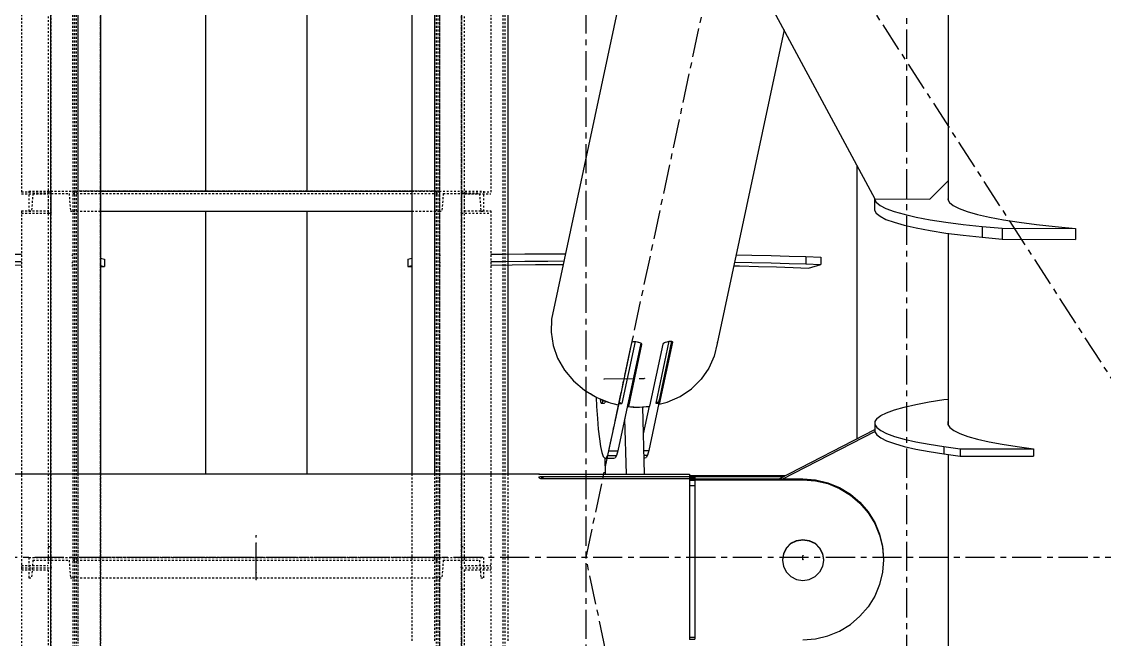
# Model space of a CAD drawing. Header units: millimetres. Extents: x 5143 to 30813, y 232 to 21408.
# Drawn here: x 23101 to 23396.4, y 6698 to 6866.5 of the extents above; entities that cross this region are included whole.
import ezdxf

# ---------------------------------------------------------------- set-up
doc = ezdxf.new("R2010")
doc.units = ezdxf.units.MM
doc.header["$LTSCALE"] = 0.25
for name, pattern in [('CENTER', [50.8, 31.75, -6.35, 6.35, -6.35]), ('XKITLINE00', [0]), ('XKITLINE02', [4, 2, -2]), ('XKITLINE03', [6, 3, -1, 1, -1])]:
    doc.linetypes.add(name, pattern=pattern)

msp = doc.modelspace()

# ---------------------------------------------------------------- linework, layer by layer
at = {"color": 8, "linetype": 'CENTER'}
for p, q in [((23255, 6431.43), (23255, 8100.54)), ((23430, 6720.27), (22900, 7540.27)), ((23255, 6720.27), (23430, 7540.27)), ((23342.5, 6310.27), (23342.5, 7130.27)), ((23259.95, 6769.03), (23270.89, 6769.17)), ((23164.99, 6716.26), (23164.99, 6726.25)), ((23165, 6714.3), (23165, 6724.29)), ((23430, 6720.27), (22900, 6720.27)), ((23430, 5900.27), (23255, 6720.27)), ((23314.2, 6719.7), (23314.2, 6720.85))]:
    msp.add_line(p, q, dxfattribs=at)
at = {"color": 1, "linetype": 'XKITLINE03'}
for p, q in [((23109.01, 6234.33), (23109.01, 7919.31)), ((23122.51, 6234.33), (23122.51, 7919.31)), ((23214.99, 7919.31), (23214.99, 6234.33)), ((23220.98, 6234.33), (23220.99, 7919.31)), ((23109.01, 6820.07), (23109.01, 6917.52)), ((23220.99, 6917.52), (23220.99, 6820.07)), ((23214.99, 6820.27), (23115.01, 6820.27)), ((23115.01, 6820.27), (23115.01, 6820.27)), ((23214.99, 6820.27), (23214.99, 6820.27)), ((23109.01, 6717.52), (23109.01, 6814.26)), ((23220.99, 6814.26), (23220.99, 6717.52)), ((23214.99, 6720.27), (23115.01, 6720.27)), ((23115.01, 6720.27), (23115.01, 6720.27)), ((23214.99, 6720.27), (23214.99, 6720.27)), ((23109.01, 6620.07), (23109.01, 6717.52)), ((23220.99, 6717.52), (23220.99, 6620.07))]:
    msp.add_line(p, q, dxfattribs=at)
at = {"color": 3, "linetype": 'XKITLINE02'}
for p, q in [((23114.92, 7919.31), (23114.93, 6234.33)), ((23115.01, 7919.31), (23115.01, 6234.33)), ((23115.46, 7919.31), (23115.46, 6234.33)), ((23115.86, 7919.31), (23115.86, 6234.33)), ((23116.31, 7919.31), (23116.31, 6234.33)), ((23122.51, 7919.31), (23122.51, 6234.33)), ((23214.14, 7919.31), (23214.14, 6234.33)), ((23214.54, 7919.31), (23214.53, 6234.33)), ((23214.99, 7919.31), (23214.99, 6234.33)), ((23215.07, 7919.31), (23215.06, 6234.33)), ((23232.3, 7919.31), (23232.3, 6234.33)), ((23232.84, 7919.31), (23232.83, 6234.33)), ((23101.01, 6917.52), (23101.01, 6819.49)), ((23108.21, 6916.94), (23108.21, 6814.27)), ((23109.01, 6917.52), (23109.01, 6814.27)), ((23220.99, 6917.52), (23220.99, 6814.27)), ((23221.79, 6916.94), (23221.79, 6814.27)), ((23228.99, 6917.52), (23228.99, 6819.49)), ((23101.01, 6820.07), (23109.01, 6820.07)), ((23101.01, 6819.49), (23108.21, 6819.49)), ((23103.01, 6820.27), (23103.01, 6814.77)), ((23103.01, 6820.27), (23115.01, 6820.27)), ((23103.01, 6820.27), (23103.01, 6814.77)), ((23104.07, 6819.57), (23103.69, 6814.77)), ((23104.07, 6819.57), (23103.69, 6814.77)), ((23104.07, 6819.57), (23113.94, 6819.57)), ((23108.21, 6820.09), (23108.21, 6718.11)), ((23108.21, 6820.09), (23109.01, 6820.09)), ((23109.01, 6820.09), (23109.01, 6717.52)), ((23113.94, 6819.57), (23114.33, 6814.77)), ((23113.94, 6819.57), (23114.33, 6814.77)), ((23115.01, 6820.27), (23115.01, 6814.77)), ((23115.01, 6820.27), (23122.51, 6820.27)), ((23115.01, 6820.27), (23115.01, 6814.77)), ((23115.01, 6820.27), (23115.01, 6814.77)), ((23115.01, 6819.57), (23214.99, 6819.57)), ((23207.49, 6820.27), (23214.99, 6820.27)), ((23214.99, 6820.27), (23214.99, 6814.77)), ((23214.99, 6820.27), (23214.99, 6814.77)), ((23214.99, 6820.27), (23226.99, 6820.27)), ((23214.99, 6820.27), (23214.99, 6814.77)), ((23216.05, 6819.57), (23215.67, 6814.77)), ((23216.05, 6819.57), (23215.67, 6814.77)), ((23216.05, 6819.57), (23225.92, 6819.57)), ((23220.99, 6820.09), (23220.99, 6717.52)), ((23220.99, 6820.09), (23221.79, 6820.09)), ((23220.99, 6820.07), (23228.99, 6820.07)), ((23221.79, 6820.09), (23221.79, 6718.11)), ((23221.79, 6819.49), (23228.99, 6819.49)), ((23225.92, 6819.57), (23226.31, 6814.77)), ((23225.92, 6819.57), (23226.31, 6814.77)), ((23226.99, 6820.27), (23226.99, 6814.77)), ((23226.99, 6820.27), (23226.99, 6814.77)), ((23101.01, 6814.84), (23101.01, 6717.52)), ((23101.01, 6814.84), (23108.21, 6814.84)), ((23101.01, 6814.26), (23109.01, 6814.26)), ((23103.01, 6814.77), (23103.69, 6814.77)), ((23108.21, 6814.27), (23109.01, 6814.27)), ((23114.33, 6814.77), (23115.01, 6814.77)), ((23115.01, 6814.77), (23122.51, 6814.77)), ((23207.49, 6814.77), (23214.99, 6814.77)), ((23214.99, 6814.77), (23215.67, 6814.77)), ((23220.99, 6814.27), (23221.79, 6814.27)), ((23220.99, 6814.26), (23228.99, 6814.26)), ((23221.79, 6814.84), (23228.99, 6814.84)), ((23226.31, 6814.77), (23226.99, 6814.77)), ((23228.99, 6814.84), (23228.99, 6717.52)), ((23116.31, 6743.1), (23116.31, 6697.45)), ((23122.51, 6743.1), (23122.51, 6697.45)), ((23207.49, 6743.1), (23207.49, 6697.45)), ((23213.68, 6743.1), (23213.68, 6697.45)), ((23220.99, 6743.1), (23220.99, 6717.52)), ((23233.68, 6743.1), (23233.68, 6697.45)), ((23108.21, 6723.35), (23109.01, 6723.35)), ((23220.99, 6723.35), (23221.79, 6723.35)), ((23101.01, 6718.11), (23108.21, 6718.11)), ((23103.01, 6720.27), (23103.01, 6714.77)), ((23103.01, 6720.27), (23115.01, 6720.27)), ((23103.01, 6720.27), (23103.01, 6714.77)), ((23104.07, 6719.57), (23103.69, 6714.77)), ((23104.07, 6719.57), (23103.69, 6714.77)), ((23104.07, 6719.57), (23113.94, 6719.57)), ((23113.94, 6719.57), (23114.33, 6714.77)), ((23113.94, 6719.57), (23114.33, 6714.77)), ((23115.01, 6720.27), (23214.99, 6720.27)), ((23115.01, 6720.27), (23115.01, 6714.77)), ((23115.01, 6720.27), (23115.01, 6714.77)), ((23115.01, 6720.27), (23115.01, 6714.77)), ((23115.01, 6719.57), (23214.99, 6719.57)), ((23214.99, 6720.27), (23214.99, 6714.77)), ((23214.99, 6720.27), (23214.99, 6714.77)), ((23214.99, 6720.27), (23226.99, 6720.27)), ((23214.99, 6720.27), (23214.99, 6714.77)), ((23216.05, 6719.57), (23215.67, 6714.77)), ((23216.05, 6719.57), (23215.67, 6714.77)), ((23216.05, 6719.57), (23225.92, 6719.57)), ((23221.79, 6718.11), (23228.99, 6718.11)), ((23225.92, 6719.57), (23226.31, 6714.77)), ((23225.92, 6719.57), (23226.31, 6714.77)), ((23226.99, 6720.27), (23226.99, 6714.77)), ((23226.99, 6720.27), (23226.99, 6714.77)), ((23101.01, 6717.52), (23101.01, 6619.49)), ((23101.01, 6717.52), (23109.01, 6717.52)), ((23101.01, 6717.52), (23109.01, 6717.52)), ((23101.01, 6716.94), (23108.21, 6716.94)), ((23108.21, 6716.94), (23108.21, 6614.27)), ((23109.01, 6717.52), (23109.01, 6614.27)), ((23220.99, 6717.52), (23220.99, 6614.27)), ((23220.99, 6717.52), (23228.99, 6717.52)), ((23220.99, 6717.52), (23228.99, 6717.52)), ((23221.79, 6716.94), (23221.79, 6614.27)), ((23221.79, 6716.94), (23228.99, 6716.94)), ((23228.99, 6717.52), (23228.99, 6619.49)), ((23103.01, 6714.77), (23103.69, 6714.77)), ((23114.33, 6714.77), (23115.01, 6714.77)), ((23115.01, 6714.77), (23214.99, 6714.77)), ((23214.99, 6714.77), (23215.67, 6714.77)), ((23226.31, 6714.77), (23226.99, 6714.77)), ((23108.21, 6711.72), (23109.01, 6711.72)), ((23220.99, 6711.72), (23221.79, 6711.72)), ((23220.99, 6699.41), (23220.99, 6620.07))]:
    msp.add_line(p, q, dxfattribs=at)
at = {"color": 7, "linetype": 'XKITLINE00'}
for p, q in [((23116.31, 7163.51), (23116.31, 6743.1)), ((23122.51, 7153.92), (23122.51, 6743.1)), ((23207.49, 7022.44), (23207.49, 6743.1)), ((23213.68, 7012.85), (23213.68, 6743.1)), ((23233.68, 6981.91), (23233.68, 6743.1)), ((23122.51, 6820.27), (23207.49, 6820.27)), ((23122.51, 6814.77), (23207.49, 6814.77))]:
    msp.add_line(p, q, dxfattribs=at)
at = {"color": 8, "linetype": 'XKITLINE00'}
for p, q in [((23274.16, 6919.28), (23245.58, 6785.35)), ((23353.77, 6915.88), (23353.77, 6823.03)), ((23353.8, 6915.87), (23353.8, 6817.9)), ((23151.2, 6914.77), (23151.2, 6820.27)), ((23178.8, 6914.77), (23178.8, 6820.27)), ((23301.84, 6877.68), (23333.77, 6818.13)), ((23309.03, 6864.27), (23290.78, 6778.73)), ((23328.92, 6827.18), (23328.92, 6752.73)), ((23348.77, 6818.08), (23353.77, 6823.03)), ((23353.8, 6823.18), (23353.77, 6823.03)), ((23333.75, 6818.16), (23333.74, 6818.08)), ((23333.74, 6818.08), (23334.18, 6817.22)), ((23333.74, 6818.08), (23333.74, 6815.1)), ((23333.77, 6818.13), (23348.77, 6818.08)), ((23334.18, 6817.22), (23335.22, 6816.37)), ((23335.22, 6816.37), (23336.84, 6815.54)), ((23336.84, 6815.54), (23339.04, 6814.72)), ((23353.78, 6818.27), (23353.73, 6818.02)), ((23353.73, 6818.02), (23354.17, 6817.16)), ((23354.17, 6817.16), (23355.21, 6816.31)), ((23355.21, 6816.31), (23356.84, 6815.48)), ((23356.84, 6815.48), (23359.04, 6814.66)), ((23151.2, 6814.77), (23151.2, 6743.1)), ((23178.8, 6814.77), (23178.8, 6743.1)), ((23333.74, 6815.1), (23334.18, 6814.25)), ((23334.18, 6814.25), (23335.22, 6813.4)), ((23335.22, 6813.4), (23336.84, 6812.56)), ((23336.84, 6812.56), (23339.04, 6811.75)), ((23339.04, 6814.72), (23341.8, 6813.94)), ((23341.8, 6813.94), (23345.09, 6813.18)), ((23345.09, 6813.18), (23348.89, 6812.47)), ((23348.89, 6812.47), (23353.18, 6811.81)), ((23359.04, 6814.66), (23361.79, 6813.88)), ((23361.79, 6813.88), (23365.09, 6813.12)), ((23365.09, 6813.12), (23368.89, 6812.41)), ((23339.04, 6811.75), (23341.8, 6810.96)), ((23341.8, 6810.96), (23345.09, 6810.21)), ((23345.09, 6810.21), (23348.89, 6809.5)), ((23348.89, 6809.5), (23353.18, 6808.83)), ((23353.18, 6811.81), (23357.91, 6811.19)), ((23357.91, 6811.19), (23363.05, 6810.63)), ((23363.05, 6810.63), (23368.56, 6810.13)), ((23363.05, 6810.63), (23363.05, 6807.66)), ((23368.56, 6810.13), (23388.55, 6810.07)), ((23368.56, 6810.13), (23368.56, 6807.16)), ((23368.89, 6812.41), (23373.17, 6811.75)), ((23373.17, 6811.75), (23377.9, 6811.13)), ((23377.9, 6811.13), (23383.04, 6810.57)), ((23383.04, 6810.57), (23388.55, 6810.07)), ((23388.55, 6810.07), (23388.55, 6807.1)), ((23353.18, 6808.83), (23357.91, 6808.22)), ((23353.8, 6808.75), (23353.8, 6756.52)), ((23357.91, 6808.22), (23363.05, 6807.66)), ((23363.05, 6807.66), (23368.56, 6807.16)), ((23368.56, 6807.16), (23388.55, 6807.1)), ((23097.86, 6803.06), (23101.01, 6803.02)), ((23097.86, 6801.06), (23101.01, 6801.02)), ((23114.72, 6802.78), (23115.01, 6802.77)), ((23114.72, 6800.78), (23115.01, 6800.77)), ((23122.51, 6801.98), (23123.6, 6801.67)), ((23123.6, 6801.67), (23123.6, 6799.67)), ((23206.39, 6801.67), (23207.49, 6801.98)), ((23206.39, 6801.67), (23206.39, 6799.67)), ((23214.99, 6802.77), (23215.27, 6802.78)), ((23214.99, 6800.77), (23215.27, 6800.78)), ((23228.99, 6803.02), (23232.13, 6803.06)), ((23228.99, 6801.02), (23232.13, 6801.06)), ((23232.13, 6803.06), (23238.29, 6803.13)), ((23232.13, 6801.06), (23238.29, 6801.13)), ((23238.29, 6803.13), (23244.59, 6803.17)), ((23238.29, 6801.13), (23244.59, 6801.18)), ((23244.59, 6803.17), (23249.39, 6803.2)), ((23244.59, 6801.18), (23248.96, 6801.2)), ((23295.44, 6800.9), (23300.26, 6800.81)), ((23295.87, 6802.89), (23300.26, 6802.81)), ((23300.26, 6802.81), (23305.51, 6802.68)), ((23300.26, 6800.81), (23305.51, 6800.69)), ((23305.51, 6802.68), (23310.42, 6802.55)), ((23305.51, 6800.69), (23310.42, 6800.55)), ((23310.42, 6802.55), (23314.96, 6802.4)), ((23314.96, 6802.4), (23314.96, 6800.4)), ((23314.96, 6802.4), (23319.09, 6802.24)), ((23319.09, 6802.24), (23319.09, 6800.24)), ((23095.12, 6800.16), (23101.01, 6800.09)), ((23114.72, 6799.88), (23115.01, 6799.87)), ((23122.51, 6799.98), (23123.6, 6799.67)), ((23122.51, 6799.7), (23123.6, 6799.67)), ((23206.39, 6799.67), (23207.49, 6799.98)), ((23206.39, 6799.67), (23207.49, 6799.7)), ((23214.99, 6799.87), (23215.27, 6799.88)), ((23228.99, 6800.09), (23234.87, 6800.16)), ((23234.87, 6800.16), (23241.17, 6800.2)), ((23241.17, 6800.2), (23247.57, 6800.23)), ((23247.57, 6800.23), (23248.76, 6800.23)), ((23295.22, 6799.87), (23296.84, 6799.84)), ((23296.84, 6799.84), (23302.09, 6799.71)), ((23302.09, 6799.71), (23307, 6799.58)), ((23307, 6799.58), (23311.54, 6799.43)), ((23310.42, 6800.55), (23314.96, 6800.4)), ((23311.54, 6799.43), (23315.67, 6799.26)), ((23314.96, 6800.4), (23319.09, 6800.24)), ((23315.67, 6799.26), (23319.09, 6800.24)), ((23245.58, 6785.35), (23245.46, 6781.75)), ((23245.46, 6781.75), (23246.02, 6778.16)), ((23246.02, 6778.16), (23247.26, 6774.69)), ((23269.93, 6778.82), (23263.65, 6749.4)), ((23267.45, 6778.89), (23263.85, 6761.98)), ((23268.38, 6779.22), (23264.78, 6762.32)), ((23269.97, 6778.79), (23266.5, 6762.53)), ((23270.17, 6778.44), (23266.56, 6761.53)), ((23267.53, 6779.02), (23267.45, 6778.89)), ((23267.53, 6779.02), (23267.7, 6779.13)), ((23267.7, 6779.13), (23267.94, 6779.2)), ((23267.94, 6779.2), (23268.24, 6779.23)), ((23268.24, 6779.23), (23268.58, 6779.21)), ((23268.58, 6779.21), (23268.94, 6779.15)), ((23268.94, 6779.15), (23269.22, 6779.07)), ((23269.22, 6779.07), (23269.29, 6779.06)), ((23269.29, 6779.06), (23269.6, 6778.98)), ((23269.6, 6778.98), (23269.86, 6778.87)), ((23269.86, 6778.87), (23270.05, 6778.74)), ((23270.05, 6778.74), (23270.15, 6778.59)), ((23270.15, 6778.59), (23270.17, 6778.44)), ((23275.94, 6778.51), (23272.33, 6761.6)), ((23277.61, 6779.3), (23274.01, 6762.44)), ((23278.34, 6779.31), (23274.83, 6762.9)), ((23278.37, 6779.3), (23274.92, 6763.15)), ((23278.59, 6779.03), (23274.98, 6762.12)), ((23276.01, 6778.67), (23275.94, 6778.51)), ((23276.01, 6778.67), (23276.18, 6778.82)), ((23276.18, 6778.82), (23276.41, 6778.95)), ((23276.41, 6778.95), (23276.71, 6779.07)), ((23276.71, 6779.07), (23277.04, 6779.16)), ((23277.04, 6779.16), (23277.11, 6779.17)), ((23277.11, 6779.17), (23277.39, 6779.25)), ((23277.39, 6779.25), (23277.73, 6779.32)), ((23277.73, 6779.32), (23278.04, 6779.35)), ((23278.04, 6779.35), (23278.29, 6779.33)), ((23278.29, 6779.33), (23278.48, 6779.27)), ((23278.48, 6779.27), (23278.58, 6779.16)), ((23278.58, 6779.16), (23278.59, 6779.03)), ((23290.78, 6778.73), (23289.97, 6775.23)), ((23290.79, 6779.08), (23290.78, 6778.73)), ((23247.26, 6774.69), (23249.14, 6771.44)), ((23289.97, 6775.23), (23288.49, 6771.94)), ((23249.14, 6771.44), (23251.6, 6768.51)), ((23288.49, 6771.94), (23286.41, 6768.95)), ((23251.6, 6768.51), (23254.55, 6765.99)), ((23283.76, 6766.37), (23286.41, 6768.95)), ((23254.55, 6765.99), (23257.93, 6763.96)), ((23280.65, 6764.25), (23283.76, 6766.37)), ((23256.19, 6765.01), (23256.93, 6764.51)), ((23256.93, 6764.51), (23257.34, 6764.31)), ((23257.79, 6764.05), (23257.9, 6761.52)), ((23257.93, 6763.96), (23261.61, 6762.48)), ((23258.82, 6763.6), (23258.99, 6762.82)), ((23258.97, 6763.54), (23260.19, 6762.97)), ((23258.99, 6762.82), (23259.17, 6762.45)), ((23259.17, 6762.45), (23259.36, 6762.53)), ((23259.17, 6762.45), (23259.97, 6762.46)), ((23259.52, 6763.04), (23259.36, 6762.53)), ((23259.56, 6763.27), (23259.52, 6763.04)), ((23259.52, 6763.04), (23260.02, 6763.05)), ((23259.97, 6762.46), (23260.15, 6762.54)), ((23260.28, 6762.94), (23260.15, 6762.54)), ((23260.21, 6763.05), (23260.19, 6762.97)), ((23260.19, 6762.97), (23261.06, 6762.7)), ((23261.61, 6762.48), (23263.85, 6761.98)), ((23262.36, 6762.31), (23263.67, 6761.92)), ((23263.92, 6762.31), (23264.78, 6762.32)), ((23264, 6762.7), (23264.78, 6762.32)), ((23266.49, 6762.7), (23266.52, 6762.11)), ((23266.5, 6762.53), (23266.56, 6761.53)), ((23274.86, 6762.45), (23272.1, 6749.51)), ((23274.01, 6762.44), (23274.83, 6762.9)), ((23274.01, 6762.44), (23274.86, 6762.45)), ((23274.95, 6762.69), (23274.81, 6762.06)), ((23274.83, 6762.9), (23274.86, 6762.45)), ((23274.91, 6763.26), (23274.95, 6762.69)), ((23274.92, 6763.15), (23274.98, 6762.12)), ((23274.98, 6762.12), (23277.15, 6762.68)), ((23277.15, 6762.68), (23280.65, 6764.25)), ((23344.98, 6762.05), (23348.59, 6762.74)), ((23348.59, 6762.74), (23352.65, 6763.38)), ((23352.65, 6763.38), (23353.8, 6763.53)), ((23257.9, 6761.52), (23258.1, 6758.27)), ((23263.85, 6761.97), (23261.16, 6749.37)), ((23263.69, 6762.01), (23263.67, 6761.92)), ((23266.35, 6762.07), (23266.39, 6761.47)), ((23266.52, 6762.11), (23266.39, 6761.47)), ((23266.39, 6761.47), (23267.84, 6761.36)), ((23266.56, 6761.53), (23269.46, 6761.34)), ((23267.85, 6761.44), (23267.84, 6761.36)), ((23267.84, 6761.36), (23269.28, 6761.34)), ((23269.28, 6761.34), (23269.46, 6761.34)), ((23269.46, 6761.34), (23272.33, 6761.6)), ((23269.61, 6761.35), (23270.73, 6761.4)), ((23270.41, 6761.38), (23270.88, 6743.04)), ((23272.2, 6761.59), (23270.6, 6754.07)), ((23270.73, 6761.4), (23272.16, 6761.55)), ((23270.74, 6761.45), (23270.73, 6761.4)), ((23272.17, 6761.59), (23272.16, 6761.55)), ((23274.8, 6762.17), (23274.81, 6762.06)), ((23274.81, 6762.06), (23274.98, 6762.12)), ((23335.4, 6759.02), (23337.03, 6759.81)), ((23337.03, 6759.81), (23339.18, 6760.59)), ((23339.18, 6760.59), (23341.83, 6761.34)), ((23341.83, 6761.34), (23344.98, 6762.05)), ((23258.1, 6758.27), (23258.35, 6755.31)), ((23265.52, 6758.15), (23265.91, 6743.04)), ((23334.31, 6758.2), (23333.76, 6757.38)), ((23333.76, 6757.38), (23333.76, 6756.56)), ((23333.76, 6756.56), (23334.31, 6755.74)), ((23333.76, 6756.56), (23333.76, 6754.58)), ((23334.31, 6758.2), (23335.4, 6759.02)), ((23353.8, 6757.43), (23353.76, 6757.38)), ((23353.76, 6757.38), (23353.76, 6756.56)), ((23353.76, 6756.56), (23354.31, 6755.74)), ((23258.35, 6755.31), (23258.64, 6752.73)), ((23307.7, 6741.78), (23333.76, 6755.23)), ((23308.69, 6741.78), (23333.76, 6754.72)), ((23333.76, 6754.58), (23334.31, 6753.76)), ((23334.31, 6755.74), (23335.4, 6754.93)), ((23334.31, 6753.76), (23335.4, 6752.95)), ((23335.4, 6754.93), (23337.03, 6754.14)), ((23337.03, 6754.14), (23339.18, 6753.36)), ((23339.18, 6753.36), (23341.83, 6752.61)), ((23354.31, 6755.74), (23355.4, 6754.93)), ((23355.4, 6754.93), (23357.03, 6754.14)), ((23357.03, 6754.14), (23359.18, 6753.36)), ((23359.18, 6753.36), (23361.83, 6752.61)), ((23258.64, 6752.73), (23258.97, 6750.6)), ((23258.97, 6750.6), (23259.33, 6748.97)), ((23335.4, 6752.95), (23337.03, 6752.15)), ((23337.03, 6752.15), (23339.18, 6751.38)), ((23339.18, 6751.38), (23341.83, 6750.63)), ((23341.83, 6752.61), (23344.98, 6751.89)), ((23341.83, 6750.63), (23344.98, 6749.91)), ((23344.98, 6751.89), (23348.59, 6751.21)), ((23348.59, 6751.21), (23352.65, 6750.57)), ((23352.65, 6750.57), (23357.11, 6749.98)), ((23352.65, 6750.57), (23352.65, 6748.59)), ((23361.83, 6752.61), (23364.98, 6751.89)), ((23364.98, 6751.89), (23368.59, 6751.21)), ((23368.59, 6751.21), (23372.65, 6750.57)), ((23372.65, 6750.57), (23377.11, 6749.98)), ((23259.33, 6748.97), (23259.7, 6747.88)), ((23259.7, 6747.88), (23260.09, 6747.37)), ((23260.09, 6747.37), (23260.46, 6747.46)), ((23260.83, 6748.13), (23260.46, 6747.46)), ((23261.16, 6749.37), (23260.83, 6748.13)), ((23260.83, 6748.13), (23263.31, 6748.16)), ((23261.16, 6749.37), (23263.65, 6749.4)), ((23262.57, 6747.41), (23262.95, 6747.49)), ((23263.31, 6748.16), (23262.95, 6747.49)), ((23263.65, 6749.4), (23263.31, 6748.16)), ((23270.71, 6749.49), (23272.1, 6749.51)), ((23270.75, 6748.26), (23271.76, 6748.27)), ((23270.77, 6747.51), (23271.02, 6747.51)), ((23271.02, 6747.51), (23271.4, 6747.6)), ((23271.76, 6748.27), (23271.4, 6747.6)), ((23272.1, 6749.51), (23271.76, 6748.27)), ((23344.98, 6749.91), (23348.59, 6749.23)), ((23348.59, 6749.23), (23352.65, 6748.59)), ((23352.65, 6748.59), (23357.11, 6747.99)), ((23353.8, 6748.43), (23353.8, 6690.26)), ((23357.11, 6749.98), (23377.11, 6749.98)), ((23357.11, 6749.98), (23357.11, 6747.99)), ((23357.11, 6747.99), (23377.11, 6747.99)), ((23377.11, 6749.98), (23377.11, 6747.99)), ((23260.09, 6747.37), (23262.57, 6747.41)), ((23260.11, 6747.38), (23260.18, 6743.04)), ((23087.8, 6743.1), (23242.19, 6743.1)), ((23242.11, 6743.09), (23242.19, 6743.1)), ((23242.11, 6743.09), (23242.11, 6743.07)), ((23242.11, 6743.07), (23242.19, 6743.06)), ((23242.11, 6742.22), (23242.19, 6742.29)), ((23242.11, 6742.22), (23242.11, 6742.16)), ((23242.11, 6742.16), (23242.19, 6742.09)), ((23242.19, 6743.1), (23242.36, 6743.06)), ((23242.19, 6743.06), (23242.36, 6743.05)), ((23242.19, 6742.29), (23242.36, 6742.34)), ((23242.19, 6742.09), (23242.36, 6741.99)), ((23242.36, 6743.06), (23242.52, 6743.05)), ((23242.36, 6743.05), (23242.6, 6743.04)), ((23242.36, 6742.34), (23242.6, 6742.39)), ((23242.36, 6741.99), (23242.6, 6741.91)), ((23242.6, 6743.04), (23242.89, 6743.04)), ((23242.6, 6742.39), (23242.89, 6742.42)), ((23242.6, 6741.91), (23242.89, 6741.86)), ((23242.89, 6743.04), (23243.2, 6743.04)), ((23242.89, 6742.42), (23243.2, 6742.43)), ((23242.89, 6742.42), (23242.89, 6741.86)), ((23242.89, 6741.86), (23243.2, 6741.84)), ((23243.2, 6743.04), (23283.2, 6743.04)), ((23243.2, 6742.43), (23243.2, 6741.84)), ((23243.2, 6742.43), (23283.2, 6742.43)), ((23243.2, 6741.84), (23283.2, 6741.84)), ((23283.2, 6743.04), (23283.2, 6742.94)), ((23283.2, 6742.94), (23283.2, 6741.84)), ((23283.2, 6742.67), (23309.43, 6742.67)), ((23283.2, 6742.62), (23284.7, 6742.62)), ((23283.2, 6742.56), (23284.7, 6742.56)), ((23283.2, 6742.26), (23284.7, 6742.26)), ((23283.2, 6742.01), (23283.2, 6741.84)), ((23283.2, 6742.01), (23284.7, 6742.01)), ((23283.2, 6741.84), (23283.2, 6738.45)), ((23283.2, 6741.78), (23314.2, 6741.78)), ((23284.7, 6742.62), (23284.7, 6742.56)), ((23284.7, 6742.56), (23284.7, 6742.44)), ((23284.7, 6742.44), (23284.7, 6741.79)), ((23284.7, 6742.41), (23308.94, 6742.41)), ((23314.2, 6741.78), (23317.64, 6741.51)), ((23314.2, 6741.78), (23314.2, 6741.52)), ((23283.2, 6741.52), (23314.2, 6741.52)), ((23283.2, 6741.38), (23284.7, 6741.38)), ((23283.2, 6739.94), (23284.7, 6739.94)), ((23284.7, 6741.38), (23284.7, 6737.99)), ((23314.2, 6741.52), (23317.64, 6741.25)), ((23317.64, 6741.51), (23320.99, 6740.71)), ((23317.64, 6741.51), (23317.64, 6741.25)), ((23317.64, 6741.25), (23320.99, 6740.46)), ((23320.99, 6740.71), (23324.18, 6739.4)), ((23320.99, 6740.46), (23324.18, 6739.14)), ((23324.18, 6739.4), (23327.13, 6737.61)), ((23324.18, 6739.14), (23327.13, 6737.36)), ((23283.2, 6738.45), (23283.2, 6725.29)), ((23284.7, 6737.99), (23284.7, 6698)), ((23327.13, 6737.61), (23329.75, 6735.39)), ((23327.13, 6737.36), (23329.75, 6735.13)), ((23329.75, 6735.39), (23331.99, 6732.78)), ((23329.75, 6735.13), (23331.99, 6732.53)), ((23331.99, 6732.78), (23333.8, 6729.86)), ((23331.99, 6732.53), (23333.8, 6729.61)), ((23333.8, 6729.86), (23335.12, 6726.7)), ((23333.8, 6729.61), (23335.12, 6726.45)), ((23283.2, 6725.29), (23283.2, 6697.98)), ((23309.66, 6722.97), (23310.9, 6724.2)), ((23309.66, 6722.86), (23310.9, 6724.09)), ((23310.9, 6724.2), (23312.46, 6724.98)), ((23310.9, 6724.09), (23312.46, 6724.88)), ((23312.46, 6724.98), (23314.2, 6725.26)), ((23312.46, 6724.88), (23314.2, 6725.15)), ((23314.2, 6725.26), (23314.2, 6725.15)), ((23314.2, 6725.26), (23315.93, 6724.98)), ((23314.2, 6725.15), (23315.93, 6724.88)), ((23315.93, 6724.98), (23317.49, 6724.2)), ((23315.93, 6724.88), (23317.49, 6724.09)), ((23317.49, 6724.2), (23318.73, 6722.97)), ((23317.49, 6724.09), (23318.73, 6722.86)), ((23335.12, 6726.7), (23335.92, 6723.37)), ((23335.12, 6726.45), (23335.92, 6723.12)), ((23308.87, 6721.42), (23308.6, 6719.7)), ((23308.87, 6721.32), (23308.6, 6719.6)), ((23309.66, 6722.97), (23308.87, 6721.42)), ((23309.66, 6722.86), (23308.87, 6721.32)), ((23318.73, 6722.97), (23319.52, 6721.42)), ((23318.73, 6722.86), (23319.52, 6721.32)), ((23319.52, 6721.42), (23319.8, 6719.7)), ((23319.52, 6721.32), (23319.8, 6719.6)), ((23335.92, 6723.37), (23336.2, 6719.96)), ((23335.92, 6723.12), (23336.2, 6719.7)), ((23308.6, 6719.6), (23308.87, 6717.88)), ((23319.8, 6719.6), (23319.52, 6717.88)), ((23336.2, 6719.7), (23335.92, 6716.29)), ((23336.2, 6719.96), (23336.19, 6719.83)), ((23336.2, 6719.96), (23336.2, 6719.7)), ((23308.87, 6717.88), (23309.66, 6716.34)), ((23309.66, 6716.34), (23310.9, 6715.11)), ((23310.9, 6715.11), (23312.46, 6714.32)), ((23315.93, 6714.32), (23317.49, 6715.11)), ((23317.49, 6715.11), (23318.73, 6716.34)), ((23319.52, 6717.88), (23318.73, 6716.34)), ((23335.92, 6716.29), (23335.12, 6712.96)), ((23312.46, 6714.32), (23314.2, 6714.05)), ((23314.2, 6714.05), (23315.93, 6714.32)), ((23335.12, 6712.96), (23333.8, 6709.8)), ((23333.8, 6709.8), (23331.99, 6706.88)), ((23331.99, 6706.88), (23329.75, 6704.27)), ((23327.13, 6702.05), (23329.75, 6704.27)), ((23320.99, 6698.95), (23324.18, 6700.26)), ((23324.18, 6700.26), (23327.13, 6702.05)), ((23283.2, 6698.57), (23284.7, 6698.57)), ((23283.2, 6698), (23284.7, 6698)), ((23314.2, 6697.88), (23317.64, 6698.15)), ((23317.64, 6698.15), (23320.99, 6698.95))]:
    msp.add_line(p, q, dxfattribs=at)
at = {"color": 1, "linetype": 'XKITLINE00'}
for centre in [(23109.01, 6820.07), (23115.01, 6820.27), (23115.01, 6820.27), (23214.99, 6820.27), (23214.99, 6820.27), (23220.99, 6820.07), (23109.01, 6814.26), (23220.99, 6814.26), (23115.01, 6720.27), (23115.01, 6720.27), (23214.99, 6720.27), (23214.99, 6720.27), (23109.01, 6717.52), (23109.01, 6717.52), (23220.99, 6717.52), (23220.99, 6717.52)]:
    msp.add_circle(centre, 0.05, dxfattribs=at)
at = {"color": 8, "linetype": 'XKITLINE00'}
for centre in [(23259.95, 6769.03), (23270.89, 6769.17), (23164.99, 6726.25), (23165, 6724.29), (23314.2, 6720.85), (23255, 6720.27), (23255, 6720.27), (23314.2, 6719.7), (23164.99, 6716.26), (23165, 6714.3)]:
    msp.add_circle(centre, 0.05, dxfattribs=at)

doc.saveas('drawing.dxf')
